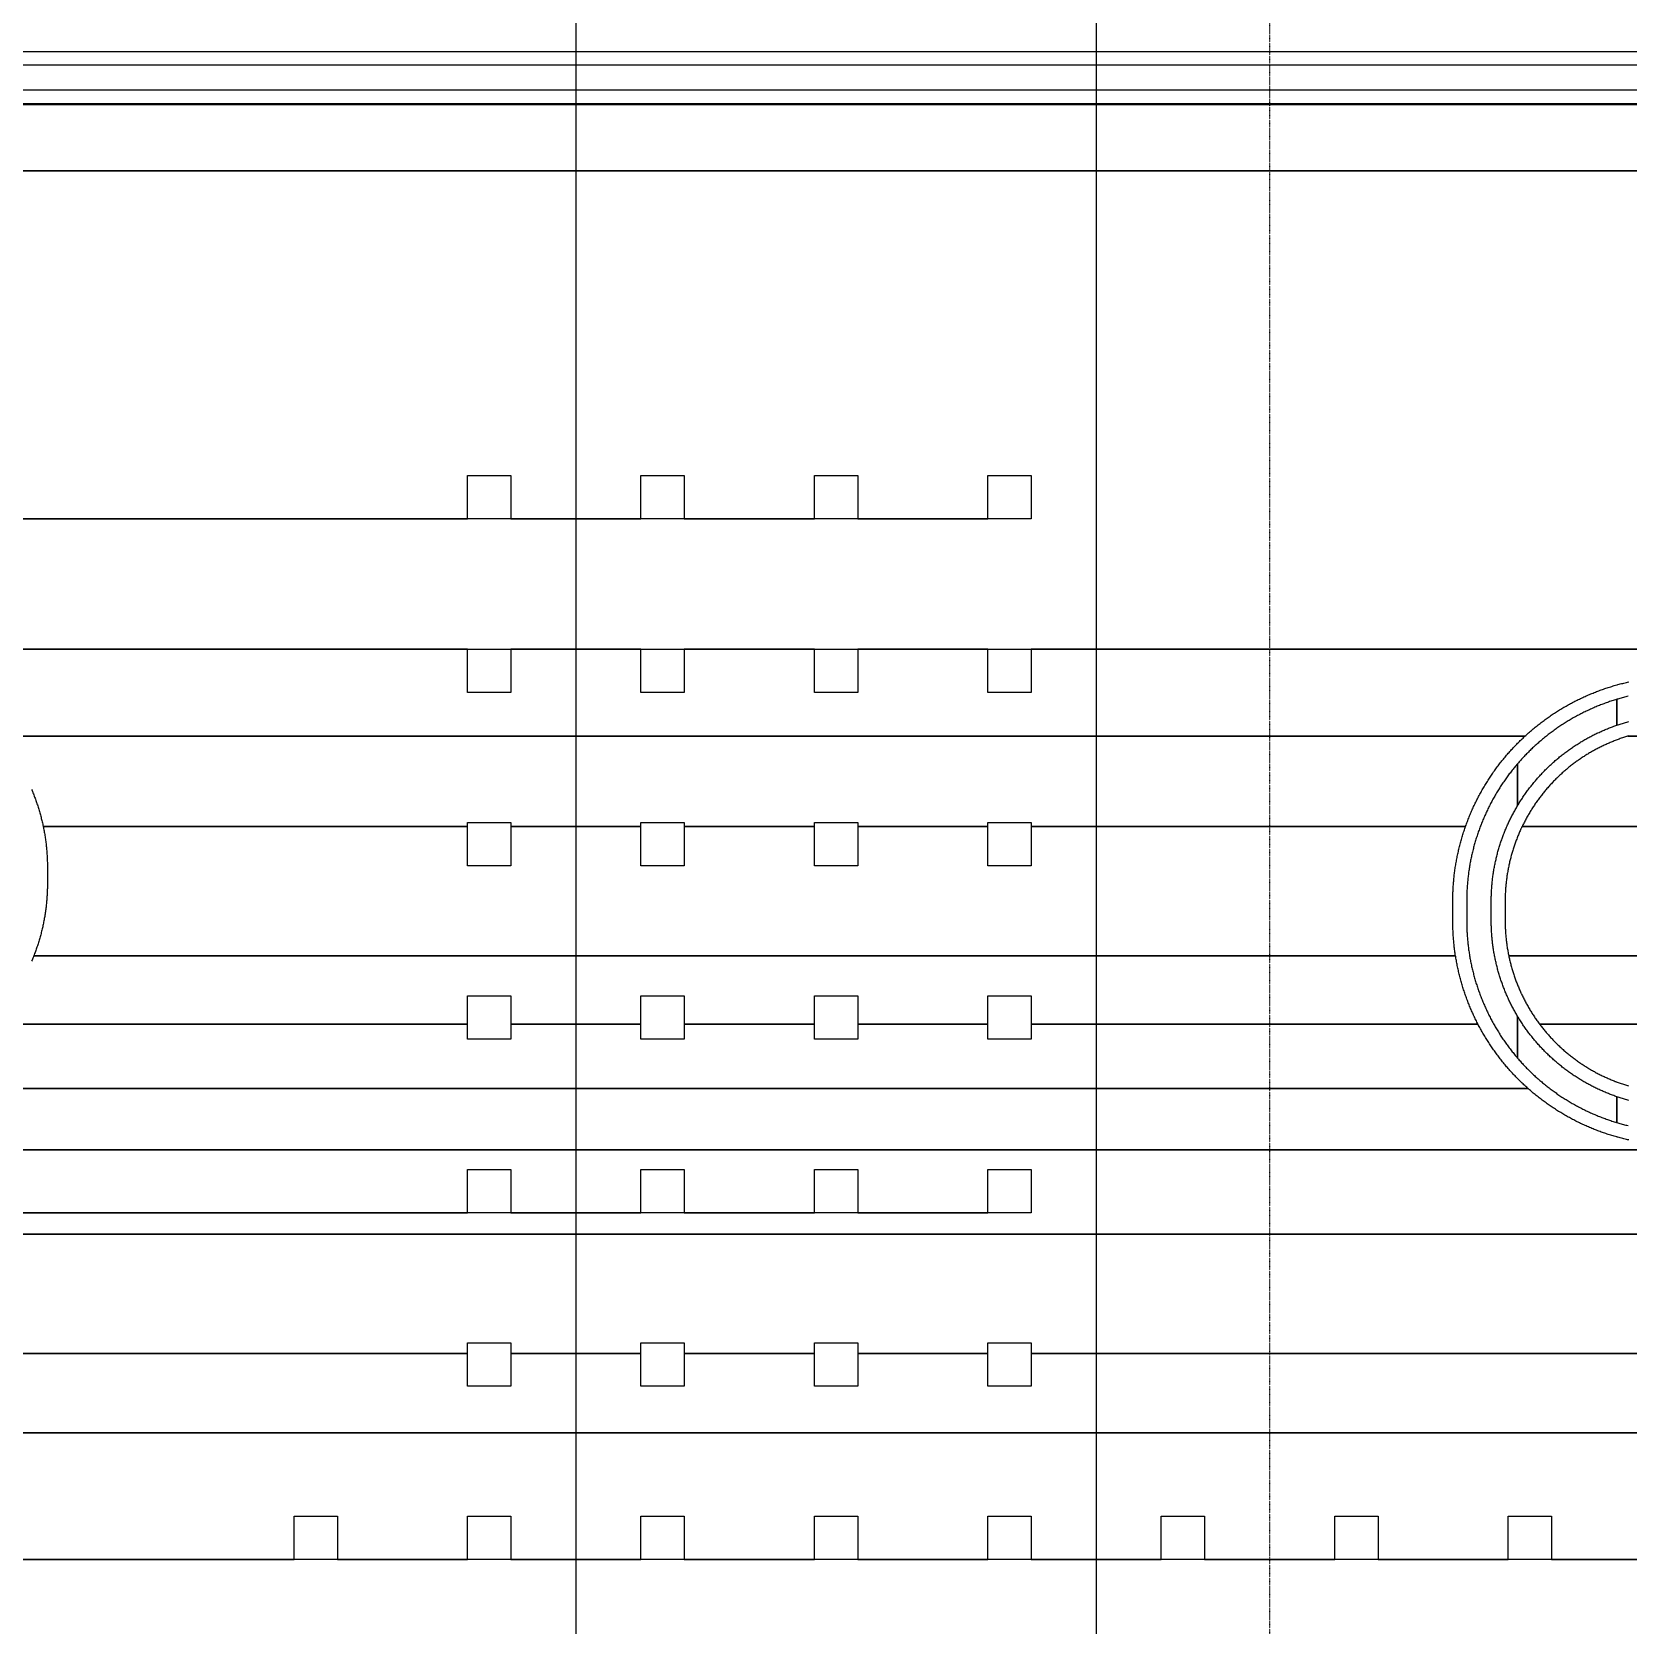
# Model space of a CAD drawing. Extents: x -3400 to 6900, y -3400 to 6900.
# Drawn here: x -214 to 707, y 1300 to 2218 of the extents above; entities that cross this region are included whole.
import ezdxf

# ---------------------------------------------------------------- set-up
doc = ezdxf.new("R2010")
doc.units = 0
doc.linetypes.add('DOT', pattern=[0.2, 0, -0.2])
for name, color, linetype in [('DICEGRID', 3, 'CONTINUOUS'), ('FRAME', 8, 'CONTINUOUS'), ('XOR', 1, 'CONTINUOUS')]:
    doc.layers.add(name, color=color, linetype=linetype)

# ---------------------------------------------------------------- blocks, each defined once
blk = doc.blocks.new('CHIP_XOR')
at = {"layer": '5'}
for points in [[(-2260, 2107.09), (2260, 2107.09)], [(-2260, 2084.91), (2260, 2084.91), (2260, 2099.09), (-2260, 2099.09)], [(2267.448, 2076.5385), (-2267.448, 2076.5385)], [(-2325.6125, 2038.1455), (2325.6125, 2038.1455)], [(-2267.448, 2076.5385), (2267.448, 2076.5385), (2267.104, 2076.5725), (2266.559, 2076.6225), (2266.014, 2076.668), (2265.468, 2076.71), (2264.922, 2076.748), (2264.376, 2076.782), (2263.8295, 2076.812), (2263.2825, 2076.838), (2262.736, 2076.86), (2262.189, 2076.878), (2261.642, 2076.892), (2261.0945, 2076.902), (2260.5475, 2076.908), (2260, 2076.91), (-2260, 2076.91)], [(2325.6125, 2038.1455), (-2325.6125, 2038.1455)], [(-2334.91, 1837.5), (-62.5, 1837.5), (-62.5, 1862.5), (-37.5, 1862.5), (-37.5, 1837.5), (37.5, 1837.5), (37.5, 1862.5), (62.5, 1862.5), (62.5, 1837.5), (137.5, 1837.5), (137.5, 1862.5), (162.5, 1862.5), (162.5, 1837.5), (237.5, 1837.5), (237.5, 1862.5), (262.5, 1862.5), (262.5, 1837.5), (237.5, 1837.5), (162.5, 1837.5), (137.5, 1837.5), (62.5, 1837.5), (37.5, 1837.5), (-37.5, 1837.5), (-62.5, 1837.5), (-2334.91, 1837.5)], [(-2334.91, 1762.5), (2334.91, 1762.5)], [(-333.2165, 1712.2545), (547.1805, 1712.2545), (547.6445, 1712.681), (548.1775, 1713.166), (548.7135, 1713.648), (549.252, 1714.127), (549.793, 1714.603), (550.337, 1715.0755), (550.8835, 1715.5455), (551.4325, 1716.0125), (551.984, 1716.476), (552.538, 1716.9365), (553.095, 1717.3945), (553.654, 1717.8485), (554.216, 1718.3), (554.7805, 1718.7485), (555.347, 1719.1935), (555.9165, 1719.635), (556.488, 1720.074), (557.0625, 1720.5095), (557.639, 1720.9415), (558.218, 1721.371), (558.799, 1721.7965), (559.383, 1722.2195), (559.969, 1722.6385), (560.5575, 1723.0545), (561.148, 1723.4675), (561.741, 1723.877), (562.3365, 1724.283), (562.934, 1724.686), (563.5335, 1725.0855), (564.1355, 1725.482), (564.74, 1725.8745), (565.346, 1726.264), (565.9545, 1726.65), (566.5655, 1727.033), (567.178, 1727.412), (567.793, 1727.788), (568.41, 1728.1605), (569.029, 1728.5295), (569.65, 1728.895), (570.273, 1729.257), (570.898, 1729.6155), (571.525, 1729.9705), (572.1545, 1730.322), (572.7855, 1730.6705), (573.418, 1731.015), (574.053, 1731.356), (574.69, 1731.6935), (575.3285, 1732.0275), (575.969, 1732.3575), (576.611, 1732.6845), (577.255, 1733.008), (577.901, 1733.3275), (578.549, 1733.6435), (579.198, 1733.956), (579.8495, 1734.2645), (580.502, 1734.57), (581.1565, 1734.8715), (581.813, 1735.169), (582.471, 1735.4635), (583.13, 1735.754), (583.7915, 1736.041), (584.454, 1736.324), (585.118, 1736.6035), (585.784, 1736.8795), (586.4515, 1737.1515), (587.12, 1737.4195), (587.7905, 1737.6845), (588.4625, 1737.945), (589.1355, 1738.2025), (589.81, 1738.4555), (590.486, 1738.7055), (591.1635, 1738.951), (591.8425, 1739.193), (592.5225, 1739.4315), (593.204, 1739.666), (593.8865, 1739.8965), (594.5705, 1740.1235), (595.256, 1740.3465), (595.9425, 1740.566), (596.63, 1740.7815), (597.319, 1740.993), (598.009, 1741.2005), (598.7, 1741.4045), (599.3925, 1741.6045), (600.086, 1741.801), (600.376, 1741.881), (600.7805, 1741.993), (601.476, 1742.1815), (602.1725, 1742.366), (602.87, 1742.547), (603.569, 1742.7235), (604.2685, 1742.8965), (604.969, 1743.0655), (605.6705, 1743.2305), (606.373, 1743.392), (607.076, 1743.549)], [(606.959, 1712.3755), (606.5515, 1712.2545), (2334.91, 1712.2545)], [(2334.91, 1762.5), (262.5, 1762.5), (262.5, 1737.5), (237.5, 1737.5), (237.5, 1762.5), (162.5, 1762.5), (162.5, 1737.5), (137.5, 1737.5), (137.5, 1762.5), (62.5, 1762.5), (62.5, 1737.5), (37.5, 1737.5), (37.5, 1762.5), (-37.5, 1762.5), (-37.5, 1737.5), (-62.5, 1737.5), (-62.5, 1762.5), (-2334.91, 1762.5)], [(606.694, 1735.2525), (606.0175, 1735.0885), (605.3425, 1734.921), (604.668, 1734.749), (603.995, 1734.5735), (603.3225, 1734.394), (602.6515, 1734.2105), (601.981, 1734.0235), (601.312, 1733.8325), (600.644, 1733.6375), (600.2195, 1733.5115), (600.2195, 1718.624), (600.84, 1718.8345), (601.462, 1719.0415), (602.085, 1719.244), (602.709, 1719.443), (603.3345, 1719.6385), (603.961, 1719.83), (604.589, 1720.0175), (605.218, 1720.201), (605.848, 1720.381), (606.479, 1720.557), (607.111, 1720.729)], [(-313.817, 1681.5185), (-313.5535, 1680.8955), (-313.2935, 1680.271), (-313.0375, 1679.645), (-312.7855, 1679.0175), (-312.5365, 1678.3885), (-312.292, 1677.758), (-312.0505, 1677.126), (-311.8135, 1676.493), (-311.5795, 1675.858), (-311.35, 1675.222), (-311.1235, 1674.5845), (-310.9015, 1673.946), (-310.683, 1673.3055), (-310.468, 1672.6645), (-310.2575, 1672.0215), (-310.05, 1671.378), (-309.847, 1670.733), (-309.6475, 1670.0865), (-309.452, 1669.439), (-309.26, 1668.7905), (-309.072, 1668.1405), (-308.888, 1667.49), (-308.708, 1666.838), (-308.5315, 1666.185), (-308.359, 1665.531), (-308.1905, 1664.876), (-308.0255, 1664.22), (-307.865, 1663.563), (-307.708, 1662.905), (-307.555, 1662.2465), (-307.406, 1661.5865), (-307.2605, 1660.926), (-307.1195, 1660.2645), (-307.096, 1660.152), (-62.5, 1660.152), (-62.5, 1662.5), (-37.5, 1662.5), (-37.5, 1660.152), (37.5, 1660.152), (37.5, 1662.5), (62.5, 1662.5), (62.5, 1660.152), (137.5, 1660.152), (137.5, 1662.5), (162.5, 1662.5), (162.5, 1660.152), (237.5, 1660.152), (237.5, 1662.5), (262.5, 1662.5), (262.5, 1660.152), (512.9185, 1660.152), (512.982, 1660.333), (513.224, 1661.0115), (513.47, 1661.689), (513.7195, 1662.365), (513.973, 1663.0395), (514.23, 1663.713), (514.491, 1664.3845), (514.7555, 1665.055), (515.024, 1665.724), (515.296, 1666.391), (515.5715, 1667.057), (515.851, 1667.721), (516.1345, 1668.384), (516.421, 1669.045), (516.7115, 1669.7045), (517.006, 1670.3625), (517.304, 1671.0185), (517.6055, 1671.673), (517.9105, 1672.326), (518.2195, 1672.977), (518.5315, 1673.6265), (518.848, 1674.274), (519.1675, 1674.92), (519.4905, 1675.564), (519.8175, 1676.2065), (520.148, 1676.847), (520.482, 1677.4855), (520.8195, 1678.122), (521.1605, 1678.757), (521.505, 1679.39), (521.853, 1680.021), (522.2045, 1680.65), (522.5595, 1681.277), (522.918, 1681.902), (523.2805, 1682.525), (523.646, 1683.1465), (524.015, 1683.7655), (524.387, 1684.3825), (524.763, 1684.997), (525.1425, 1685.61), (525.525, 1686.2205), (525.911, 1686.829), (526.3005, 1687.4355), (526.6935, 1688.0395), (527.0895, 1688.6415), (527.489, 1689.2415), (527.892, 1689.839), (528.298, 1690.434), (528.7075, 1691.027), (529.1205, 1691.618), (529.5365, 1692.206), (529.956, 1692.7925), (530.3785, 1693.376), (530.8045, 1693.9575), (531.2335, 1694.5365), (531.666, 1695.113), (532.1015, 1695.687), (532.54, 1696.259), (532.982, 1696.828), (533.427, 1697.395), (533.875, 1697.959), (534.1035, 1698.2435), (534.3265, 1698.521), (534.781, 1699.0805), (535.2385, 1699.637), (535.699, 1700.191), (536.163, 1700.743), (536.6295, 1701.292), (537.0995, 1701.8385), (537.5725, 1702.382), (538.0485, 1702.923), (538.527, 1703.4615), (539.009, 1703.9975), (539.494, 1704.5305), (539.982, 1705.061), (540.4725, 1705.589), (540.9665, 1706.1135), (541.463, 1706.636), (541.9625, 1707.1555), (542.465, 1707.672), (542.9705, 1708.1855), (543.4785, 1708.6965), (543.9895, 1709.205), (544.5035, 1709.71), (545.02, 1710.2125), (545.5395, 1710.712), (546.0615, 1711.209), (546.5865, 1711.7025), (547.114, 1712.1935), (547.1805, 1712.2545), (-333.2165, 1712.2545)], [(2334.91, 1712.2545), (606.5515, 1712.2545), (606.3545, 1712.1955), (605.751, 1712.012), (605.149, 1711.824), (604.548, 1711.6325), (603.948, 1711.4375), (603.3495, 1711.238), (602.752, 1711.0355), (602.156, 1710.8285), (601.5615, 1710.618), (600.968, 1710.404), (600.376, 1710.1855), (599.7855, 1709.964), (599.1965, 1709.7385), (598.609, 1709.509), (598.0225, 1709.276), (597.438, 1709.039), (596.8545, 1708.7985), (596.273, 1708.5545), (595.693, 1708.3065), (595.1145, 1708.055), (594.5375, 1707.8), (593.9625, 1707.541), (593.3885, 1707.2785), (592.817, 1707.012), (592.2465, 1706.7425), (591.678, 1706.469), (591.1115, 1706.192), (590.5465, 1705.911), (589.983, 1705.627), (589.422, 1705.339), (588.8625, 1705.0475), (588.3045, 1704.753), (587.749, 1704.4545), (587.195, 1704.1525), (586.643, 1703.847), (586.093, 1703.538), (585.5455, 1703.225), (584.9995, 1702.909), (584.4555, 1702.59), (583.9135, 1702.267), (583.3735, 1701.9405), (582.836, 1701.6105), (582.3, 1701.2775), (581.7665, 1700.941), (581.235, 1700.601), (580.706, 1700.2575), (580.179, 1699.911), (579.654, 1699.561), (579.1315, 1699.2075), (578.6115, 1698.851), (578.0935, 1698.491), (577.7425, 1698.2435), (577.5775, 1698.1275), (577.064, 1697.761), (576.553, 1697.391), (576.0445, 1697.018), (575.538, 1696.6415), (575.034, 1696.262), (574.5325, 1695.8795), (574.0335, 1695.4935), (573.537, 1695.1045), (573.043, 1694.7125), (572.5515, 1694.317), (572.0625, 1693.9185), (571.576, 1693.517), (571.092, 1693.1125), (570.6105, 1692.7045), (570.1315, 1692.294), (569.6555, 1691.88), (569.182, 1691.4635), (568.711, 1691.0435), (568.243, 1690.6205), (567.7775, 1690.195), (567.3145, 1689.766), (566.8545, 1689.3345), (566.3975, 1688.9), (565.943, 1688.4625), (565.491, 1688.022), (565.0425, 1687.579), (564.5965, 1687.133), (564.153, 1686.684), (563.7125, 1686.2325), (563.275, 1685.778), (562.8405, 1685.3205), (562.409, 1684.8605), (561.98, 1684.3975), (561.5545, 1683.932), (561.1315, 1683.464), (560.712, 1682.993), (560.295, 1682.5195), (559.881, 1682.0435), (559.4705, 1681.565), (559.063, 1681.0835), (558.658, 1680.5995), (558.2565, 1680.113), (557.858, 1679.624), (557.463, 1679.132), (557.0705, 1678.638), (556.6815, 1678.1415), (556.2955, 1677.6425), (555.913, 1677.141), (555.5335, 1676.637), (555.157, 1676.131), (554.784, 1675.622), (554.4145, 1675.111), (554.0475, 1674.5975), (553.6845, 1674.082), (553.3245, 1673.564), (552.9675, 1673.0435), (552.6145, 1672.521), (552.2645, 1671.996), (551.9175, 1671.469), (551.574, 1670.94), (551.234, 1670.4085), (550.8975, 1669.875), (550.5645, 1669.3395), (550.2345, 1668.8015), (549.9085, 1668.262), (549.5855, 1667.72), (549.266, 1667.176), (548.95, 1666.63), (548.6375, 1666.082), (548.3285, 1665.532), (548.023, 1664.98), (547.721, 1664.426), (547.4225, 1663.8705), (547.1275, 1663.313), (546.836, 1662.7535), (546.548, 1662.192), (546.264, 1661.629), (545.9835, 1661.064), (545.7065, 1660.497), (545.5405, 1660.152), (2334.91, 1660.152)], [(2334.91, 1660.152), (545.5405, 1660.152), (545.433, 1659.9285), (545.163, 1659.3585), (545.02, 1659.051), (544.897, 1658.7865), (544.634, 1658.213), (544.3755, 1657.6375), (544.12, 1657.061), (543.8685, 1656.482), (543.6205, 1655.902), (543.3765, 1655.3205), (543.136, 1654.7375), (542.899, 1654.1525), (542.666, 1653.5665), (542.437, 1652.9785), (542.2115, 1652.3895), (541.9895, 1651.799), (541.7715, 1651.207), (541.557, 1650.614), (541.3465, 1650.019), (541.14, 1649.423), (540.937, 1648.826), (540.738, 1648.227), (540.5425, 1647.6275), (540.351, 1647.0265), (540.1635, 1646.424), (539.9795, 1645.8205), (539.7995, 1645.216), (539.6235, 1644.61), (539.451, 1644.0035), (539.2825, 1643.3955), (539.118, 1642.7865), (538.9575, 1642.1765), (538.8005, 1641.5655), (538.6475, 1640.9535), (538.4985, 1640.3405), (538.3535, 1639.7265), (538.2125, 1639.1115), (538.075, 1638.496), (537.9415, 1637.8795), (537.812, 1637.262), (537.6865, 1636.6435), (537.565, 1636.0245), (537.4475, 1635.405), (537.3335, 1634.7845), (537.224, 1634.1635), (537.118, 1633.5415), (537.016, 1632.919), (536.9185, 1632.2955), (536.8245, 1631.672), (536.7345, 1631.0475), (536.6485, 1630.4225), (536.5665, 1629.797), (536.4885, 1629.171), (536.4145, 1628.5445), (536.3445, 1627.9175), (536.278, 1627.29), (536.216, 1626.6625), (536.158, 1626.0345), (536.104, 1625.406), (536.054, 1624.777), (536.008, 1624.148), (535.9925, 1623.922), (535.9655, 1623.5185), (535.9275, 1622.8885), (535.8935, 1622.259), (535.8635, 1621.6285), (535.8375, 1620.9985), (535.8155, 1620.368), (535.7975, 1619.7375), (535.783, 1619.1065), (535.773, 1618.476), (535.767, 1617.845), (535.765, 1617.2145), (535.765, 1605.7855), (535.767, 1605.155), (535.773, 1604.524), (535.783, 1603.8935), (535.7975, 1603.2625), (535.8155, 1602.632), (535.8375, 1602.0015), (535.8635, 1601.3715), (535.8935, 1600.741), (535.9275, 1600.1115), (535.9655, 1599.4815), (536.008, 1598.852), (536.054, 1598.223), (536.104, 1597.594), (536.158, 1596.9655), (536.216, 1596.3375), (536.278, 1595.71), (536.3445, 1595.0825), (536.4145, 1594.4555), (536.4885, 1593.829), (536.5665, 1593.203), (536.6485, 1592.5775), (536.7345, 1591.9525), (536.8245, 1591.328), (536.9185, 1590.7045), (537.016, 1590.081), (537.118, 1589.4585), (537.224, 1588.8365), (537.3335, 1588.2155), (537.4475, 1587.595), (537.565, 1586.9755), (537.6865, 1586.3565), (537.812, 1585.738), (537.8385, 1585.6115), (2334.91, 1585.6115)], [(-338.332, 1546.3165), (-62.5, 1546.3165), (-62.5, 1562.5), (-37.5, 1562.5), (-37.5, 1546.3165), (37.5, 1546.3165), (37.5, 1562.5), (62.5, 1562.5), (62.5, 1546.3165), (137.5, 1546.3165), (137.5, 1562.5), (162.5, 1562.5), (162.5, 1546.3165), (237.5, 1546.3165), (237.5, 1562.5), (262.5, 1562.5), (262.5, 1546.3165), (520.0635, 1546.3165), (519.8175, 1546.7935), (519.4905, 1547.436), (519.1675, 1548.08), (518.848, 1548.726), (518.5315, 1549.3735), (518.2195, 1550.023), (517.9105, 1550.674), (517.6055, 1551.327), (517.304, 1551.9815), (517.0495, 1552.5415), (517.006, 1552.6375), (516.7115, 1553.2955), (516.421, 1553.955), (516.1345, 1554.616), (515.851, 1555.279), (515.5715, 1555.943), (515.296, 1556.609), (515.024, 1557.276), (514.7555, 1557.945), (514.491, 1558.6155), (514.23, 1559.287), (513.973, 1559.9605), (513.7195, 1560.635), (513.47, 1561.311), (513.224, 1561.9885), (512.982, 1562.667), (512.7435, 1563.3475), (512.509, 1564.0285), (512.2785, 1564.7115), (512.0515, 1565.3955), (511.8285, 1566.0805), (511.6095, 1566.767), (511.394, 1567.455), (511.182, 1568.1435), (510.9745, 1568.834), (510.7705, 1569.525), (510.5705, 1570.2175), (510.3745, 1570.9105), (510.182, 1571.605), (509.9935, 1572.301), (509.809, 1572.9975), (509.6285, 1573.695), (509.4515, 1574.3935), (509.2785, 1575.0935), (509.1095, 1575.794), (508.9445, 1576.4955), (508.783, 1577.1975), (508.626, 1577.901), (508.4725, 1578.605), (508.323, 1579.31), (508.1775, 1580.016), (508.036, 1580.7225), (507.8985, 1581.43), (507.7645, 1582.138), (507.635, 1582.847), (507.509, 1583.5565), (507.3875, 1584.2665), (507.2695, 1584.9775), (507.168, 1585.6115), (-312.5365, 1585.6115), (-312.7855, 1584.9825), (-313.0375, 1584.355), (-313.2935, 1583.729), (-313.5535, 1583.1045), (-313.817, 1582.4815)], [(2334.91, 1585.6115), (537.8385, 1585.6115), (537.9415, 1585.1205), (538.075, 1584.504), (538.2125, 1583.8885), (538.3535, 1583.2735), (538.4985, 1582.6595), (538.6475, 1582.0465), (538.8005, 1581.4345), (538.9575, 1580.8235), (539.118, 1580.2135), (539.2825, 1579.6045), (539.451, 1578.9965), (539.6235, 1578.39), (539.7995, 1577.784), (539.9795, 1577.1795), (540.1635, 1576.576), (540.351, 1575.9735), (540.5425, 1575.3725), (540.738, 1574.773), (540.937, 1574.174), (541.14, 1573.577), (541.3465, 1572.981), (541.557, 1572.386), (541.7715, 1571.793), (541.9895, 1571.201), (542.2115, 1570.6105), (542.437, 1570.0215), (542.666, 1569.4335), (542.899, 1568.8475), (543.136, 1568.2625), (543.3765, 1567.6795), (543.6205, 1567.098), (543.8685, 1566.518), (544.12, 1565.939), (544.3755, 1565.3625), (544.634, 1564.787), (544.897, 1564.2135), (545.02, 1563.949), (545.163, 1563.6415), (545.433, 1563.0715), (545.7065, 1562.503), (545.9835, 1561.936), (546.264, 1561.371), (546.548, 1560.808), (546.836, 1560.2465), (547.1275, 1559.687), (547.4225, 1559.1295), (547.721, 1558.574), (548.023, 1558.02), (548.3285, 1557.468), (548.6375, 1556.918), (548.95, 1556.37), (549.266, 1555.824), (549.5855, 1555.28), (549.9085, 1554.738), (550.2345, 1554.1985), (550.5645, 1553.6605), (550.8975, 1553.125), (551.234, 1552.5915), (551.266, 1552.5415), (551.574, 1552.06), (551.9175, 1551.531), (552.2645, 1551.004), (552.6145, 1550.479), (552.9675, 1549.9565), (553.3245, 1549.436), (553.6845, 1548.918), (554.0475, 1548.4025), (554.4145, 1547.889), (554.784, 1547.378), (555.157, 1546.869), (555.5335, 1546.363), (555.5685, 1546.3165), (2334.91, 1546.3165)], [(-1697.585, 1509.037), (549.0675, 1509.037), (548.7135, 1509.352), (548.1775, 1509.834), (547.6445, 1510.319), (547.114, 1510.8065), (546.5865, 1511.2975), (546.0615, 1511.791), (545.5395, 1512.288), (545.02, 1512.7875), (544.6955, 1513.103), (544.5035, 1513.29), (543.9895, 1513.795), (543.4785, 1514.3035), (542.9705, 1514.8145), (542.465, 1515.328), (541.9625, 1515.8445), (541.463, 1516.364), (540.9665, 1516.8865), (540.4725, 1517.411), (539.982, 1517.939), (539.494, 1518.4695), (539.009, 1519.0025), (538.527, 1519.5385), (538.0485, 1520.077), (537.5725, 1520.618), (537.0995, 1521.1615), (536.6295, 1521.708), (536.163, 1522.257), (535.699, 1522.809), (535.2385, 1523.363), (534.781, 1523.9195), (534.3265, 1524.479), (533.875, 1525.041), (533.427, 1525.605), (532.982, 1526.172), (532.54, 1526.741), (532.1015, 1527.313), (531.666, 1527.887), (531.2335, 1528.4635), (530.8045, 1529.0425), (530.3785, 1529.624), (529.956, 1530.2075), (529.5365, 1530.794), (529.1205, 1531.382), (528.7075, 1531.973), (528.298, 1532.566), (527.892, 1533.161), (527.489, 1533.7585), (527.0895, 1534.3585), (526.6935, 1534.9605), (526.3005, 1535.5645), (525.911, 1536.171), (525.525, 1536.7795), (525.1425, 1537.39), (524.763, 1538.003), (524.387, 1538.6175), (524.015, 1539.2345), (523.646, 1539.8535), (523.2805, 1540.475), (522.918, 1541.098), (522.5595, 1541.723), (522.2045, 1542.35), (521.853, 1542.979), (521.505, 1543.61), (521.1605, 1544.243), (520.8195, 1544.878), (520.482, 1545.5145), (520.148, 1546.153), (520.0635, 1546.3165), (262.5, 1546.3165), (262.5, 1537.5), (237.5, 1537.5), (237.5, 1546.3165), (162.5, 1546.3165), (162.5, 1537.5), (137.5, 1537.5), (137.5, 1546.3165), (62.5, 1546.3165), (62.5, 1537.5), (37.5, 1537.5), (37.5, 1546.3165), (-37.5, 1546.3165), (-37.5, 1537.5), (-62.5, 1537.5), (-62.5, 1546.3165), (-338.332, 1546.3165)], [(2334.91, 1546.3165), (555.5685, 1546.3165), (555.913, 1545.859), (556.2955, 1545.3575), (556.6815, 1544.8585), (557.0705, 1544.362), (557.463, 1543.868), (557.858, 1543.376), (558.2565, 1542.887), (558.658, 1542.4005), (559.063, 1541.9165), (559.4705, 1541.435), (559.881, 1540.9565), (560.295, 1540.4805), (560.712, 1540.007), (561.1315, 1539.536), (561.5545, 1539.068), (561.98, 1538.6025), (562.409, 1538.1395), (562.8405, 1537.6795), (563.275, 1537.222), (563.7125, 1536.7675), (564.153, 1536.316), (564.5965, 1535.867), (565.0425, 1535.421), (565.491, 1534.978), (565.943, 1534.5375), (566.3975, 1534.1), (566.8545, 1533.6655), (567.3145, 1533.234), (567.7775, 1532.805), (568.243, 1532.3795), (568.711, 1531.9565), (569.182, 1531.5365), (569.6555, 1531.12), (570.1315, 1530.706), (570.6105, 1530.2955), (571.092, 1529.8875), (571.576, 1529.483), (572.0625, 1529.0815), (572.5515, 1528.683), (573.043, 1528.2875), (573.537, 1527.8955), (574.0335, 1527.5065), (574.5325, 1527.1205), (575.034, 1526.738), (575.538, 1526.3585), (576.0445, 1525.982), (576.553, 1525.609), (577.064, 1525.239), (577.5775, 1524.8725), (578.0935, 1524.509), (578.6115, 1524.149), (579.1315, 1523.7925), (579.654, 1523.439), (580.179, 1523.089), (580.706, 1522.7425), (581.235, 1522.399), (581.7665, 1522.059), (582.3, 1521.7225), (582.836, 1521.3895), (583.3735, 1521.0595), (583.9135, 1520.733), (584.4555, 1520.41), (584.9995, 1520.091), (585.5455, 1519.775), (586.093, 1519.462), (586.643, 1519.153), (587.195, 1518.8475), (587.749, 1518.5455), (588.3045, 1518.247), (588.8625, 1517.9525), (589.422, 1517.661), (589.983, 1517.373), (590.5465, 1517.089), (591.1115, 1516.808), (591.678, 1516.531), (592.2465, 1516.2575), (592.817, 1515.988), (593.3885, 1515.7215), (593.9625, 1515.459), (594.5375, 1515.2), (595.1145, 1514.945), (595.693, 1514.6935), (596.273, 1514.4455), (596.8545, 1514.2015), (597.438, 1513.961), (598.0225, 1513.724), (598.609, 1513.491), (599.1965, 1513.2615), (599.611, 1513.103), (599.7855, 1513.036), (600.376, 1512.8145), (600.968, 1512.596), (601.5615, 1512.382), (602.156, 1512.1715), (602.752, 1511.9645), (603.3495, 1511.762), (603.948, 1511.5625), (604.548, 1511.3675), (605.149, 1511.176), (605.751, 1510.988), (606.3545, 1510.8045), (606.959, 1510.6245)], [(607.076, 1479.451), (606.373, 1479.608), (605.6705, 1479.7695), (604.969, 1479.9345), (604.2685, 1480.1035), (603.569, 1480.2765), (602.87, 1480.453), (602.1725, 1480.634), (601.476, 1480.8185), (600.7805, 1481.007), (600.376, 1481.119), (600.086, 1481.199), (599.3925, 1481.3955), (598.7, 1481.5955), (598.009, 1481.7995), (597.319, 1482.007), (596.63, 1482.2185), (595.9425, 1482.434), (595.256, 1482.6535), (594.5705, 1482.8765), (593.8865, 1483.1035), (593.204, 1483.334), (592.5225, 1483.5685), (591.8425, 1483.807), (591.1635, 1484.049), (590.486, 1484.2945), (589.81, 1484.5445), (589.1355, 1484.7975), (588.4625, 1485.055), (587.7905, 1485.3155), (587.12, 1485.5805), (586.4515, 1485.8485), (585.784, 1486.1205), (585.118, 1486.3965), (584.454, 1486.676), (583.7915, 1486.959), (583.13, 1487.246), (582.471, 1487.5365), (581.813, 1487.831), (581.1565, 1488.1285), (580.502, 1488.43), (579.8495, 1488.7355), (579.198, 1489.044), (578.549, 1489.3565), (577.901, 1489.6725), (577.255, 1489.992), (576.611, 1490.3155), (575.969, 1490.6425), (575.3285, 1490.9725), (574.69, 1491.3065), (574.053, 1491.644), (573.418, 1491.985), (572.7855, 1492.3295), (572.1545, 1492.678), (571.525, 1493.0295), (570.898, 1493.3845), (570.273, 1493.743), (569.65, 1494.105), (569.029, 1494.4705), (568.41, 1494.8395), (567.793, 1495.212), (567.178, 1495.588), (566.5655, 1495.967), (565.9545, 1496.35), (565.346, 1496.736), (564.74, 1497.1255), (564.1355, 1497.518), (563.5335, 1497.9145), (562.934, 1498.314), (562.3365, 1498.717), (561.741, 1499.123), (561.148, 1499.5325), (560.5575, 1499.9455), (559.969, 1500.3615), (559.383, 1500.7805), (558.799, 1501.2035), (558.218, 1501.629), (557.639, 1502.0585), (557.0625, 1502.4905), (556.488, 1502.926), (555.9165, 1503.365), (555.347, 1503.8065), (554.7805, 1504.2515), (554.216, 1504.7), (553.654, 1505.1515), (553.095, 1505.6055), (552.538, 1506.0635), (551.984, 1506.524), (551.4325, 1506.9875), (550.8835, 1507.4545), (550.337, 1507.9245), (549.793, 1508.397), (549.252, 1508.873), (549.0675, 1509.037), (-1697.585, 1509.037)], [(-1739.6825, 1473.826), (1433.5505, 1473.826)], [(607.111, 1502.271), (606.479, 1502.443), (605.848, 1502.619), (605.218, 1502.799), (604.589, 1502.9825), (603.961, 1503.17), (603.3345, 1503.3615), (602.709, 1503.557), (602.085, 1503.756), (601.462, 1503.9585), (600.84, 1504.1655), (600.2195, 1504.376), (600.2195, 1489.4885), (600.644, 1489.3625), (601.312, 1489.1675), (601.981, 1488.9765), (602.6515, 1488.7895), (603.3225, 1488.606), (603.995, 1488.4265), (604.668, 1488.251), (605.3425, 1488.079), (606.0175, 1487.9115), (606.694, 1487.7475)], [(1433.5505, 1473.826), (-1739.6825, 1473.826)], [(-1749.275, 1437.5), (-62.5, 1437.5), (-62.5, 1462.5), (-37.5, 1462.5), (-37.5, 1437.5), (37.5, 1437.5), (37.5, 1462.5), (62.5, 1462.5), (62.5, 1437.5), (137.5, 1437.5), (137.5, 1462.5), (162.5, 1462.5), (162.5, 1437.5), (237.5, 1437.5), (237.5, 1462.5), (262.5, 1462.5), (262.5, 1437.5), (237.5, 1437.5), (162.5, 1437.5), (137.5, 1437.5), (62.5, 1437.5), (37.5, 1437.5), (-37.5, 1437.5), (-62.5, 1437.5), (-1749.275, 1437.5)], [(-1749.2515, 1425.209), (1497.868, 1425.209)], [(1497.868, 1425.209), (-1749.2515, 1425.209)], [(-1701.4465, 1356.3985), (-62.5, 1356.3985), (-62.5, 1362.5), (-37.5, 1362.5), (-37.5, 1356.3985), (37.5, 1356.3985), (37.5, 1362.5), (62.5, 1362.5), (62.5, 1356.3985), (137.5, 1356.3985), (137.5, 1362.5), (162.5, 1362.5), (162.5, 1356.3985), (237.5, 1356.3985), (237.5, 1362.5), (262.5, 1362.5), (262.5, 1356.3985), (1509.807, 1356.3985)], [(-2334.91, 1310.674), (1493.5335, 1310.674)], [(1509.807, 1356.3985), (262.5, 1356.3985), (262.5, 1337.5), (237.5, 1337.5), (237.5, 1356.3985), (162.5, 1356.3985), (162.5, 1337.5), (137.5, 1337.5), (137.5, 1356.3985), (62.5, 1356.3985), (62.5, 1337.5), (37.5, 1337.5), (37.5, 1356.3985), (-37.5, 1356.3985), (-37.5, 1337.5), (-62.5, 1337.5), (-62.5, 1356.3985), (-1701.4465, 1356.3985)], [(-2037.5, 1237.5), (-162.5, 1237.5), (-162.5, 1262.5), (-137.5, 1262.5), (-137.5, 1237.5), (-62.5, 1237.5), (-62.5, 1262.5), (-37.5, 1262.5), (-37.5, 1237.5), (37.5, 1237.5), (37.5, 1262.5), (62.5, 1262.5), (62.5, 1237.5), (137.5, 1237.5), (137.5, 1262.5), (162.5, 1262.5), (162.5, 1237.5), (237.5, 1237.5), (237.5, 1262.5), (262.5, 1262.5), (262.5, 1237.5), (337.5, 1237.5), (337.5, 1262.5), (362.5, 1262.5), (362.5, 1237.5), (437.5, 1237.5), (437.5, 1262.5), (462.5, 1262.5), (462.5, 1237.5), (537.5, 1237.5), (537.5, 1262.5), (562.5, 1262.5), (562.5, 1237.5), (637.5, 1237.5)], [(1493.5335, 1310.674), (-2334.91, 1310.674)], [(853.4365, 1237.5), (-2334.91, 1237.5)]]:
    blk.add_lwpolyline(points, dxfattribs=at)
for points in [[(543.238, 1672.692), (543.5785, 1673.252), (543.923, 1673.8095), (544.2705, 1674.3645), (544.6215, 1674.918), (544.976, 1675.469), (545.3335, 1676.018), (545.6945, 1676.5645), (546.059, 1677.109), (546.427, 1677.6515), (546.798, 1678.1915), (547.172, 1678.729), (547.55, 1679.2645), (547.9305, 1679.7975), (548.315, 1680.3285), (548.702, 1680.8565), (549.093, 1681.3825), (549.4865, 1681.9065), (549.8835, 1682.4275), (550.284, 1682.9465), (550.687, 1683.4625), (551.0935, 1683.9765), (551.503, 1684.488), (551.916, 1684.9965), (552.332, 1685.503), (552.7505, 1686.007), (553.1725, 1686.508), (553.5975, 1687.0065), (554.026, 1687.5025), (554.457, 1687.996), (554.891, 1688.4865), (555.328, 1688.9745), (555.7685, 1689.46), (556.2115, 1689.9425), (556.6575, 1690.4225), (557.106, 1690.9), (557.558, 1691.3745), (558.013, 1691.846), (558.4705, 1692.315), (558.931, 1692.781), (559.394, 1693.2445), (559.86, 1693.705), (560.329, 1694.1625), (560.801, 1694.617), (561.2755, 1695.069), (561.7525, 1695.518), (562.2325, 1695.964), (562.715, 1696.407), (563.2005, 1696.847), (563.6885, 1697.284), (564.1795, 1697.718), (564.6725, 1698.1495), (565.1685, 1698.5775), (565.667, 1699.0025), (566.1685, 1699.4245), (566.672, 1699.8435), (567.1785, 1700.259), (567.6875, 1700.672), (568.1985, 1701.0815), (568.7125, 1701.488), (569.229, 1701.8915), (569.7475, 1702.2915), (570.269, 1702.6885), (570.7925, 1703.0825), (571.3185, 1703.473), (571.847, 1703.8605), (572.3775, 1704.2445), (572.9105, 1704.6255), (573.446, 1705.003), (573.984, 1705.3775), (574.524, 1705.7485), (575.066, 1706.116), (575.6105, 1706.4805), (576.1575, 1706.8415), (576.706, 1707.1995), (577.2575, 1707.5535), (577.8105, 1707.9045), (578.366, 1708.2525), (578.9235, 1708.5965), (579.483, 1708.9375), (580.0445, 1709.2745), (580.6085, 1709.6085), (581.174, 1709.939), (581.742, 1710.266), (582.3115, 1710.5895), (582.883, 1710.9095), (583.457, 1711.2265), (584.0325, 1711.5395), (584.61, 1711.849), (585.189, 1712.155), (585.7705, 1712.457), (586.3535, 1712.756), (586.9385, 1713.0515), (587.525, 1713.343), (588.1135, 1713.6315), (588.7035, 1713.916), (589.2955, 1714.1965), (589.889, 1714.474), (590.4845, 1714.7475), (591.0815, 1715.0175), (591.68, 1715.284), (592.28, 1715.547), (592.882, 1715.806), (593.4855, 1716.061), (594.09, 1716.313), (594.6965, 1716.5605), (595.3045, 1716.805), (595.914, 1717.0455), (596.525, 1717.2825), (597.1375, 1717.5155), (597.751, 1717.7445), (598.366, 1717.97), (598.9825, 1718.192), (599.6005, 1718.41), (600.2195, 1718.624), (600.2195, 1733.5115), (599.977, 1733.439), (599.3115, 1733.2365), (598.647, 1733.0305), (597.9835, 1732.8205), (597.3215, 1732.6065), (596.6605, 1732.3885), (596.001, 1732.167), (595.3425, 1731.942), (594.6855, 1731.713), (594.0295, 1731.48), (593.3755, 1731.2435), (592.7225, 1731.0035), (592.0705, 1730.7595), (591.4205, 1730.5115), (590.7715, 1730.26), (590.1245, 1730.005), (589.4785, 1729.746), (588.834, 1729.4835), (588.191, 1729.217), (587.55, 1728.9475), (586.91, 1728.6735), (586.272, 1728.3965), (585.6355, 1728.1155), (585.0005, 1727.831), (584.367, 1727.5425), (583.7355, 1727.2505), (583.1055, 1726.955), (582.477, 1726.656), (581.8505, 1726.3535), (581.226, 1726.047), (580.603, 1725.7375), (579.9815, 1725.424), (579.362, 1725.107), (578.7445, 1724.7865), (578.1285, 1724.4625), (577.515, 1724.135), (576.903, 1723.804), (576.2925, 1723.469), (575.6845, 1723.131), (575.0785, 1722.7895), (574.474, 1722.4445), (573.8715, 1722.096), (573.2715, 1721.744), (572.673, 1721.3885), (572.077, 1721.03), (571.483, 1720.6675), (570.891, 1720.302), (570.301, 1719.933), (569.713, 1719.5605), (569.1275, 1719.185), (568.544, 1718.806), (567.9625, 1718.4235), (567.3835, 1718.038), (566.8065, 1717.6485), (566.232, 1717.2565), (565.6595, 1716.8605), (565.0895, 1716.4615), (564.5215, 1716.0595), (563.956, 1715.654), (563.393, 1715.2455), (562.832, 1714.8335), (562.274, 1714.4185), (561.7175, 1714), (561.164, 1713.5785), (560.613, 1713.154), (560.064, 1712.726), (559.518, 1712.2955), (558.974, 1711.861), (558.4325, 1711.424), (557.8935, 1710.984), (557.3575, 1710.5405), (556.8235, 1710.094), (556.2925, 1709.6445), (555.764, 1709.192), (555.238, 1708.7365), (554.7145, 1708.278), (554.194, 1707.8165), (553.676, 1707.352), (553.1605, 1706.8845), (552.6475, 1706.414), (552.1375, 1705.9405), (551.6305, 1705.4645), (551.126, 1704.985), (550.624, 1704.503), (550.125, 1704.0185), (549.6285, 1703.5305), (549.1355, 1703.04), (548.6445, 1702.5465), (548.157, 1702.05), (547.672, 1701.551), (547.19, 1701.0495), (546.711, 1700.545), (546.2345, 1700.0375), (545.761, 1699.5275), (545.2905, 1699.015), (544.8235, 1698.4995), (544.359, 1697.9815), (543.897, 1697.4605), (543.4385, 1696.937), (542.983, 1696.411), (542.983, 1672.268)], [(542.983, 1550.732), (542.9005, 1550.8695), (542.5665, 1551.433), (542.236, 1551.999), (541.909, 1552.5665), (541.5855, 1553.1365), (541.2655, 1553.708), (540.949, 1554.2815), (540.636, 1554.857), (540.3265, 1555.4345), (540.0205, 1556.014), (539.718, 1556.595), (539.419, 1557.1785), (539.124, 1557.763), (538.832, 1558.35), (538.544, 1558.938), (538.2595, 1559.5285), (537.9785, 1560.1205), (537.701, 1560.714), (537.4275, 1561.309), (537.1575, 1561.906), (536.891, 1562.5045), (536.6285, 1563.105), (536.3695, 1563.707), (536.114, 1564.31), (535.8625, 1564.915), (535.6145, 1565.5215), (535.37, 1566.1295), (535.1295, 1566.739), (534.893, 1567.35), (534.66, 1567.962), (534.4305, 1568.576), (534.205, 1569.191), (533.983, 1569.8075), (533.765, 1570.4255), (533.551, 1571.0445), (533.3405, 1571.665), (533.134, 1572.287), (532.931, 1572.91), (532.732, 1573.534), (532.537, 1574.1595), (532.3455, 1574.786), (532.158, 1575.414), (531.974, 1576.0425), (531.7945, 1576.6725), (531.6185, 1577.304), (531.446, 1577.936), (531.278, 1578.569), (531.1135, 1579.2035), (530.953, 1579.8385), (530.796, 1580.475), (530.6435, 1581.112), (530.4945, 1581.75), (530.3495, 1582.389), (530.2085, 1583.0285), (530.0715, 1583.6695), (529.9385, 1584.311), (529.809, 1584.953), (529.6835, 1585.5965), (529.562, 1586.24), (529.4445, 1586.8845), (529.331, 1587.53), (529.2215, 1588.176), (529.116, 1588.8225), (529.014, 1589.4695), (528.9165, 1590.1175), (528.8225, 1590.766), (528.733, 1591.415), (528.647, 1592.0645), (528.565, 1592.7145), (528.487, 1593.365), (528.4135, 1594.016), (528.3435, 1594.6675), (528.2775, 1595.3195), (528.2155, 1595.9715), (528.1575, 1596.6245), (528.1035, 1597.2775), (528.0535, 1597.9305), (528.0075, 1598.584), (527.9655, 1599.238), (527.9275, 1599.892), (527.8935, 1600.5465), (527.8635, 1601.201), (527.8375, 1601.8555), (527.815, 1602.5105), (527.797, 1603.165), (527.783, 1603.8205), (527.773, 1604.4755), (527.767, 1605.1305), (527.765, 1605.7855), (527.765, 1617.2145), (527.767, 1617.8695), (527.773, 1618.5245), (527.783, 1619.1795), (527.797, 1619.835), (527.815, 1620.4895), (527.8375, 1621.1445), (527.8635, 1621.799), (527.8935, 1622.4535), (527.9275, 1623.108), (527.9655, 1623.762), (528.0075, 1624.416), (528.0535, 1625.0695), (528.1035, 1625.7225), (528.1575, 1626.3755), (528.2155, 1627.0285), (528.2775, 1627.6805), (528.3435, 1628.3325), (528.4135, 1628.984), (528.487, 1629.635), (528.565, 1630.2855), (528.647, 1630.9355), (528.733, 1631.585), (528.8225, 1632.234), (528.9165, 1632.8825), (529.014, 1633.5305), (529.116, 1634.1775), (529.2215, 1634.824), (529.331, 1635.47), (529.4445, 1636.1155), (529.562, 1636.76), (529.6835, 1637.4035), (529.809, 1638.047), (529.9385, 1638.689), (530.0715, 1639.3305), (530.2085, 1639.9715), (530.3495, 1640.611), (530.4945, 1641.25), (530.6435, 1641.888), (530.796, 1642.525), (530.953, 1643.1615), (531.1135, 1643.7965), (531.278, 1644.431), (531.446, 1645.064), (531.6185, 1645.696), (531.7945, 1646.3275), (531.974, 1646.9575), (532.158, 1647.586), (532.3455, 1648.214), (532.537, 1648.8405), (532.732, 1649.466), (532.931, 1650.09), (533.134, 1650.713), (533.3405, 1651.335), (533.551, 1651.9555), (533.765, 1652.5745), (533.983, 1653.1925), (534.205, 1653.809), (534.4305, 1654.424), (534.66, 1655.038), (534.893, 1655.65), (535.1295, 1656.261), (535.37, 1656.8705), (535.6145, 1657.4785), (535.8625, 1658.085), (536.114, 1658.69), (536.3695, 1659.293), (536.6285, 1659.895), (536.891, 1660.4955), (537.1575, 1661.094), (537.4275, 1661.691), (537.701, 1662.286), (537.9785, 1662.8795), (538.2595, 1663.4715), (538.544, 1664.062), (538.832, 1664.65), (539.124, 1665.237), (539.419, 1665.8215), (539.718, 1666.405), (540.0205, 1666.986), (540.3265, 1667.5655), (540.636, 1668.143), (540.949, 1668.7185), (541.2655, 1669.292), (541.5855, 1669.8635), (541.909, 1670.4335), (542.236, 1671.001), (542.5665, 1671.567), (542.9005, 1672.1305), (542.983, 1672.268), (542.983, 1696.411), (542.5305, 1695.8825), (542.081, 1695.3515), (541.635, 1694.8175), (541.1915, 1694.2815), (540.751, 1693.7425), (540.314, 1693.2015), (539.88, 1692.6575), (539.449, 1692.111), (539.021, 1691.5625), (538.5965, 1691.011), (538.175, 1690.4575), (537.7565, 1689.9015), (537.3415, 1689.343), (536.9295, 1688.782), (536.521, 1688.219), (536.1155, 1687.6535), (535.7135, 1687.0855), (535.3145, 1686.5155), (534.919, 1685.943), (534.5265, 1685.3685), (534.1375, 1684.7915), (533.7515, 1684.2125), (533.3695, 1683.631), (532.99, 1683.0475), (532.6145, 1682.462), (532.242, 1681.874), (531.873, 1681.2845), (531.5075, 1680.692), (531.1455, 1680.098), (530.7865, 1679.502), (530.431, 1678.9035), (530.079, 1678.3035), (529.7305, 1677.701), (529.3855, 1677.097), (529.044, 1676.4905), (528.706, 1675.8825), (528.3715, 1675.2725), (528.0405, 1674.6605), (527.713, 1674.0465), (527.3885, 1673.4305), (527.068, 1672.813), (526.751, 1672.1935), (526.438, 1671.5725), (526.128, 1670.9495), (525.8215, 1670.3245), (525.519, 1669.698), (525.22, 1669.07), (524.9245, 1668.44), (524.6325, 1667.808), (524.3445, 1667.175), (524.06, 1666.54), (523.779, 1665.9035), (523.5015, 1665.265), (523.228, 1664.6255), (522.958, 1663.984), (522.6915, 1663.341), (522.429, 1662.697), (522.17, 1662.051), (521.915, 1661.4035), (521.6635, 1660.755), (521.416, 1660.1045), (521.172, 1659.453), (520.9315, 1658.8), (520.695, 1658.1455), (520.462, 1657.4895), (520.233, 1656.8325), (520.008, 1656.1745), (519.7865, 1655.5145), (519.569, 1654.854), (519.355, 1654.1915), (519.145, 1653.5285), (518.9385, 1652.8635), (518.736, 1652.198), (518.5375, 1651.531), (518.3425, 1650.863), (518.1515, 1650.194), (517.9645, 1649.524), (517.781, 1648.8525), (517.602, 1648.1805), (517.426, 1647.507), (517.2545, 1646.8325), (517.0865, 1646.1575), (516.9225, 1645.481), (516.7625, 1644.804), (516.606, 1644.126), (516.454, 1643.447), (516.3055, 1642.767), (516.161, 1642.0865), (516.0205, 1641.405), (515.8835, 1640.723), (515.751, 1640.04), (515.622, 1639.356), (515.497, 1638.6715), (515.376, 1637.9865), (515.2585, 1637.3005), (515.1455, 1636.614), (515.0365, 1635.9265), (514.931, 1635.239), (514.8295, 1634.5505), (514.732, 1633.8615), (514.639, 1633.172), (514.5495, 1632.482), (514.4635, 1631.7915), (514.382, 1631.1005), (514.3045, 1630.409), (514.231, 1629.717), (514.161, 1629.0245), (514.0955, 1628.332), (514.0335, 1627.639), (513.976, 1626.9455), (513.922, 1626.2515), (513.8725, 1625.5575), (513.8265, 1624.8635), (513.7845, 1624.1685), (513.7465, 1623.474), (513.713, 1622.779), (513.683, 1622.084), (513.657, 1621.3885), (513.635, 1620.693), (513.617, 1619.9975), (513.603, 1619.3015), (513.593, 1618.606), (513.587, 1617.91), (513.585, 1617.2145), (513.585, 1605.7855), (513.587, 1605.09), (513.593, 1604.394), (513.603, 1603.6985), (513.617, 1603.0025), (513.635, 1602.307), (513.657, 1601.6115), (513.683, 1600.916), (513.713, 1600.221), (513.7465, 1599.526), (513.7845, 1598.8315), (513.8265, 1598.1365), (513.8725, 1597.4425), (513.922, 1596.7485), (513.976, 1596.0545), (514.0335, 1595.361), (514.0955, 1594.668), (514.161, 1593.9755), (514.231, 1593.283), (514.3045, 1592.591), (514.382, 1591.8995), (514.4635, 1591.2085), (514.5495, 1590.518), (514.639, 1589.828), (514.732, 1589.1385), (514.8295, 1588.4495), (514.931, 1587.761), (515.0365, 1587.0735), (515.1455, 1586.386), (515.2585, 1585.6995), (515.376, 1585.0135), (515.497, 1584.3285), (515.622, 1583.644), (515.751, 1582.96), (515.8835, 1582.277), (516.0205, 1581.595), (516.161, 1580.9135), (516.3055, 1580.233), (516.454, 1579.553), (516.606, 1578.874), (516.7625, 1578.196), (516.9225, 1577.519), (517.0865, 1576.8425), (517.2545, 1576.1675), (517.426, 1575.493), (517.602, 1574.8195), (517.781, 1574.1475), (517.9645, 1573.476), (518.1515, 1572.806), (518.3425, 1572.137), (518.5375, 1571.469), (518.736, 1570.802), (518.9385, 1570.1365), (519.145, 1569.4715), (519.355, 1568.8085), (519.569, 1568.146), (519.7865, 1567.4855), (520.008, 1566.8255), (520.233, 1566.1675), (520.462, 1565.5105), (520.695, 1564.8545), (520.9315, 1564.2), (521.172, 1563.547), (521.416, 1562.8955), (521.6635, 1562.245), (521.915, 1561.5965), (522.17, 1560.949), (522.429, 1560.303), (522.6915, 1559.659), (522.958, 1559.016), (523.228, 1558.3745), (523.5015, 1557.735), (523.779, 1557.0965), (524.06, 1556.46), (524.3445, 1555.825), (524.6325, 1555.192), (524.9245, 1554.56), (525.22, 1553.93), (525.519, 1553.302), (525.8215, 1552.6755), (526.128, 1552.0505), (526.438, 1551.4275), (526.751, 1550.8065), (527.068, 1550.187), (527.3885, 1549.5695), (527.713, 1548.9535), (528.0405, 1548.3395), (528.3715, 1547.7275), (528.706, 1547.1175), (529.044, 1546.5095), (529.3855, 1545.903), (529.7305, 1545.299), (530.079, 1544.6965), (530.431, 1544.0965), (530.7865, 1543.498), (531.1455, 1542.902), (531.5075, 1542.308), (531.873, 1541.7155), (532.242, 1541.126), (532.6145, 1540.538), (532.99, 1539.9525), (533.3695, 1539.369), (533.7515, 1538.7875), (534.1375, 1538.2085), (534.5265, 1537.6315), (534.919, 1537.057), (535.3145, 1536.4845), (535.7135, 1535.9145), (536.1155, 1535.3465), (536.521, 1534.781), (536.9295, 1534.218), (537.3415, 1533.657), (537.7565, 1533.0985), (538.175, 1532.5425), (538.5965, 1531.989), (539.021, 1531.4375), (539.449, 1530.889), (539.88, 1530.3425), (540.314, 1529.7985), (540.751, 1529.2575), (541.1915, 1528.7185), (541.635, 1528.1825), (542.081, 1527.6485), (542.5305, 1527.1175), (542.983, 1526.589)], [(162.5, 1660.152), (162.5, 1637.5), (137.5, 1637.5), (137.5, 1660.152), (62.5, 1660.152), (62.5, 1637.5), (37.5, 1637.5), (37.5, 1660.152), (-37.5, 1660.152), (-37.5, 1637.5), (-62.5, 1637.5), (-62.5, 1660.152), (-307.096, 1660.152), (-306.982, 1659.6025), (-306.8485, 1658.9395), (-306.719, 1658.2755), (-306.5935, 1657.611), (-306.472, 1656.9455), (-306.3545, 1656.2795), (-306.2405, 1655.613), (-306.131, 1654.9455), (-306.025, 1654.2775), (-305.923, 1653.609), (-305.8255, 1652.9395), (-305.7315, 1652.27), (-305.6415, 1651.5995), (-305.5555, 1650.9285), (-305.4735, 1650.257), (-305.3955, 1649.5855), (-305.3215, 1648.913), (-305.2515, 1648.2405), (-305.1855, 1647.5675), (-305.1235, 1646.894), (-305.0655, 1646.22), (-305.011, 1645.546), (-304.961, 1644.8715), (-304.915, 1644.1965), (-304.873, 1643.5215), (-304.835, 1642.846), (-304.801, 1642.1705), (-304.771, 1641.495), (-304.745, 1640.819), (-304.723, 1640.143), (-304.7045, 1639.467), (-304.6905, 1638.791), (-304.6805, 1638.1145), (-304.675, 1637.5), (-304.6745, 1637.4385), (-304.6725, 1636.762), (-304.6725, 1627.238), (-304.6745, 1626.5615), (-304.6805, 1625.8855), (-304.6905, 1625.209), (-304.7045, 1624.533), (-304.721, 1623.922), (-304.723, 1623.857), (-304.745, 1623.181), (-304.771, 1622.505), (-304.801, 1621.8295), (-304.835, 1621.154), (-304.873, 1620.4785), (-304.915, 1619.8035), (-304.961, 1619.1285), (-305.011, 1618.454), (-305.0655, 1617.78), (-305.1235, 1617.106), (-305.1855, 1616.4325), (-305.2515, 1615.7595), (-305.3215, 1615.087), (-305.3955, 1614.4145), (-305.4735, 1613.743), (-305.5555, 1613.0715), (-305.6415, 1612.4005), (-305.7315, 1611.73), (-305.8255, 1611.0605), (-305.923, 1610.391), (-306.025, 1609.7225), (-306.131, 1609.0545), (-306.2405, 1608.387), (-306.3545, 1607.7205), (-306.472, 1607.0545), (-306.5935, 1606.389), (-306.7075, 1605.7855), (-306.719, 1605.7245), (-306.8485, 1605.0605), (-306.982, 1604.3975), (-307.1195, 1603.7355), (-307.2605, 1603.074), (-307.406, 1602.4135), (-307.555, 1601.7535), (-307.708, 1601.095), (-307.865, 1600.437), (-308.0255, 1599.78), (-308.1905, 1599.124), (-308.359, 1598.469), (-308.5315, 1597.815), (-308.708, 1597.162), (-308.888, 1596.51), (-309.072, 1595.8595), (-309.26, 1595.2095), (-309.452, 1594.561), (-309.6475, 1593.9135), (-309.847, 1593.267), (-310.05, 1592.622), (-310.2575, 1591.9785), (-310.468, 1591.3355), (-310.683, 1590.6945), (-310.9015, 1590.054), (-311.1235, 1589.4155), (-311.35, 1588.778), (-311.5795, 1588.142), (-311.8135, 1587.507), (-312.0505, 1586.874), (-312.292, 1586.242), (-312.5365, 1585.6115), (507.168, 1585.6115), (507.1555, 1585.6895), (507.0455, 1586.4015), (506.9395, 1587.1145), (506.8375, 1587.8275), (506.7395, 1588.5415), (506.6455, 1589.256), (506.5555, 1589.971), (506.4695, 1590.6865), (506.387, 1591.4025), (506.309, 1592.119), (506.235, 1592.836), (506.165, 1593.553), (506.0985, 1594.2705), (506.0365, 1594.9885), (505.9785, 1595.707), (505.924, 1596.4255), (505.874, 1597.1445), (505.828, 1597.8635), (505.786, 1598.583), (505.7475, 1599.3025), (505.7135, 1600.0225), (505.6835, 1600.7425), (505.6575, 1601.4625), (505.6355, 1602.183), (505.6175, 1602.9035), (505.603, 1603.624), (505.593, 1604.3445), (505.587, 1605.065), (505.585, 1605.7855), (505.585, 1617.2145), (505.587, 1617.935), (505.593, 1618.6555), (505.603, 1619.376), (505.6175, 1620.0965), (505.6355, 1620.817), (505.6575, 1621.5375), (505.6835, 1622.2575), (505.7135, 1622.9775), (505.7475, 1623.6975), (505.7595, 1623.922), (505.786, 1624.417), (505.828, 1625.1365), (505.874, 1625.8555), (505.924, 1626.5745), (505.9785, 1627.293), (506.0365, 1628.0115), (506.0985, 1628.7295), (506.165, 1629.447), (506.235, 1630.164), (506.309, 1630.881), (506.387, 1631.5975), (506.4695, 1632.3135), (506.5555, 1633.029), (506.6455, 1633.744), (506.7395, 1634.4585), (506.8375, 1635.1725), (506.9395, 1635.8855), (507.0455, 1636.5985), (507.1555, 1637.3105), (507.2695, 1638.0225), (507.3875, 1638.7335), (507.509, 1639.4435), (507.635, 1640.153), (507.7645, 1640.862), (507.8985, 1641.57), (508.036, 1642.2775), (508.1775, 1642.984), (508.323, 1643.69), (508.4725, 1644.395), (508.626, 1645.099), (508.783, 1645.8025), (508.9445, 1646.5045), (509.1095, 1647.206), (509.2785, 1647.9065), (509.4515, 1648.6065), (509.6285, 1649.305), (509.809, 1650.0025), (509.9935, 1650.699), (510.182, 1651.395), (510.3745, 1652.0895), (510.5705, 1652.7825), (510.7705, 1653.475), (510.9745, 1654.166), (511.182, 1654.8565), (511.394, 1655.545), (511.6095, 1656.233), (511.8285, 1656.9195), (512.0515, 1657.6045), (512.2785, 1658.2885), (512.509, 1658.9715), (512.7435, 1659.6525), (512.9185, 1660.152), (262.5, 1660.152), (262.5, 1637.5), (237.5, 1637.5), (237.5, 1660.152)], [(600.2195, 1504.376), (599.6005, 1504.59), (598.9825, 1504.808), (598.366, 1505.03), (597.751, 1505.2555), (597.1375, 1505.4845), (596.525, 1505.7175), (595.914, 1505.9545), (595.3045, 1506.195), (594.6965, 1506.4395), (594.09, 1506.687), (593.4855, 1506.939), (592.882, 1507.194), (592.28, 1507.453), (591.68, 1507.716), (591.0815, 1507.9825), (590.4845, 1508.2525), (589.889, 1508.526), (589.2955, 1508.8035), (588.7035, 1509.084), (588.1135, 1509.3685), (587.525, 1509.657), (586.9385, 1509.9485), (586.3535, 1510.244), (585.7705, 1510.543), (585.189, 1510.845), (584.61, 1511.151), (584.0325, 1511.4605), (583.457, 1511.7735), (582.883, 1512.0905), (582.3115, 1512.4105), (581.742, 1512.734), (581.174, 1513.061), (580.6085, 1513.3915), (580.0445, 1513.7255), (579.483, 1514.0625), (578.9235, 1514.4035), (578.366, 1514.7475), (577.8105, 1515.0955), (577.2575, 1515.4465), (576.706, 1515.8005), (576.1575, 1516.1585), (575.6105, 1516.5195), (575.066, 1516.884), (574.524, 1517.2515), (573.984, 1517.6225), (573.446, 1517.997), (572.9105, 1518.3745), (572.3775, 1518.7555), (571.847, 1519.1395), (571.3185, 1519.527), (570.7925, 1519.9175), (570.269, 1520.3115), (569.7475, 1520.7085), (569.229, 1521.1085), (568.7125, 1521.512), (568.1985, 1521.9185), (567.6875, 1522.328), (567.1785, 1522.741), (566.672, 1523.1565), (566.1685, 1523.5755), (565.667, 1523.9975), (565.1685, 1524.4225), (564.6725, 1524.8505), (564.1795, 1525.282), (563.6885, 1525.716), (563.2005, 1526.153), (562.715, 1526.593), (562.2325, 1527.036), (561.7525, 1527.482), (561.2755, 1527.931), (560.801, 1528.383), (560.329, 1528.8375), (559.86, 1529.295), (559.394, 1529.7555), (558.931, 1530.219), (558.4705, 1530.685), (558.013, 1531.154), (557.558, 1531.6255), (557.106, 1532.1), (556.6575, 1532.5775), (556.2115, 1533.0575), (555.7685, 1533.54), (555.328, 1534.0255), (554.891, 1534.5135), (554.457, 1535.004), (554.026, 1535.4975), (553.5975, 1535.9935), (553.1725, 1536.492), (552.7505, 1536.993), (552.332, 1537.497), (551.916, 1538.0035), (551.503, 1538.512), (551.0935, 1539.0235), (550.687, 1539.5375), (550.284, 1540.0535), (549.8835, 1540.5725), (549.4865, 1541.0935), (549.093, 1541.6175), (548.702, 1542.1435), (548.315, 1542.6715), (547.9305, 1543.2025), (547.55, 1543.7355), (547.172, 1544.271), (546.798, 1544.8085), (546.427, 1545.3485), (546.059, 1545.891), (545.6945, 1546.4355), (545.3335, 1546.982), (544.976, 1547.531), (544.6215, 1548.082), (544.2705, 1548.6355), (543.923, 1549.1905), (543.5785, 1549.748), (543.238, 1550.308), (542.983, 1550.732), (542.983, 1526.589), (543.4385, 1526.063), (543.897, 1525.5395), (544.359, 1525.0185), (544.8235, 1524.5005), (545.2905, 1523.985), (545.761, 1523.4725), (546.2345, 1522.9625), (546.711, 1522.455), (547.19, 1521.9505), (547.672, 1521.449), (548.157, 1520.95), (548.6445, 1520.4535), (549.1355, 1519.96), (549.6285, 1519.4695), (550.125, 1518.9815), (550.624, 1518.497), (551.126, 1518.015), (551.6305, 1517.5355), (552.1375, 1517.0595), (552.6475, 1516.586), (553.1605, 1516.1155), (553.676, 1515.648), (554.194, 1515.1835), (554.7145, 1514.722), (555.238, 1514.2635), (555.764, 1513.808), (556.2925, 1513.3555), (556.8235, 1512.906), (557.3575, 1512.4595), (557.8935, 1512.016), (558.4325, 1511.576), (558.974, 1511.139), (559.518, 1510.7045), (560.064, 1510.274), (560.613, 1509.846), (561.164, 1509.4215), (561.7175, 1509), (562.274, 1508.5815), (562.832, 1508.1665), (563.393, 1507.7545), (563.956, 1507.346), (564.5215, 1506.9405), (565.0895, 1506.5385), (565.6595, 1506.1395), (566.232, 1505.7435), (566.8065, 1505.3515), (567.3835, 1504.962), (567.9625, 1504.5765), (568.544, 1504.194), (569.1275, 1503.815), (569.713, 1503.4395), (570.301, 1503.067), (570.891, 1502.698), (571.483, 1502.3325), (572.077, 1501.97), (572.673, 1501.6115), (573.2715, 1501.256), (573.8715, 1500.904), (574.474, 1500.5555), (575.0785, 1500.2105), (575.6845, 1499.869), (576.2925, 1499.531), (576.903, 1499.196), (577.515, 1498.865), (578.1285, 1498.5375), (578.7445, 1498.2135), (579.362, 1497.893), (579.9815, 1497.576), (580.603, 1497.2625), (581.226, 1496.953), (581.8505, 1496.6465), (582.477, 1496.344), (583.1055, 1496.045), (583.7355, 1495.7495), (584.367, 1495.4575), (585.0005, 1495.169), (585.6355, 1494.8845), (586.272, 1494.6035), (586.91, 1494.3265), (587.55, 1494.0525), (588.191, 1493.783), (588.834, 1493.5165), (589.4785, 1493.254), (590.1245, 1492.995), (590.7715, 1492.74), (591.4205, 1492.4885), (592.0705, 1492.2405), (592.7225, 1491.9965), (593.3755, 1491.7565), (594.0295, 1491.52), (594.6855, 1491.287), (595.3425, 1491.058), (596.001, 1490.833), (596.6605, 1490.6115), (597.3215, 1490.3935), (597.9835, 1490.1795), (598.647, 1489.9695), (599.3115, 1489.7635), (599.977, 1489.561), (600.2195, 1489.4885)]]:
    blk.add_lwpolyline(points, close=True, dxfattribs=at)
at = {"layer": 'DICEGRID'}
blk.add_lwpolyline([(300, 300), (6500, 300), (6500, 6500), (300, 6500)], close=True, dxfattribs=at)
at = {"layer": 'FRAME'}
blk.add_lwpolyline([(0, 0), (6800, 0), (6800, 6800), (0, 6800)], close=True, dxfattribs=at)
at = {"layer": 'FRAME', "linetype": 'DOT'}
blk.add_lwpolyline([(400, 400), (6400, 400), (6400, 6400), (400, 6400)], close=True, dxfattribs=at)

msp = doc.modelspace()

# ---------------------------------------------------------------- block references
at = {"layer": 'XOR'}
msp.add_blockref('CHIP_XOR', (100, 100), dxfattribs=at)

doc.saveas('drawing.dxf')
